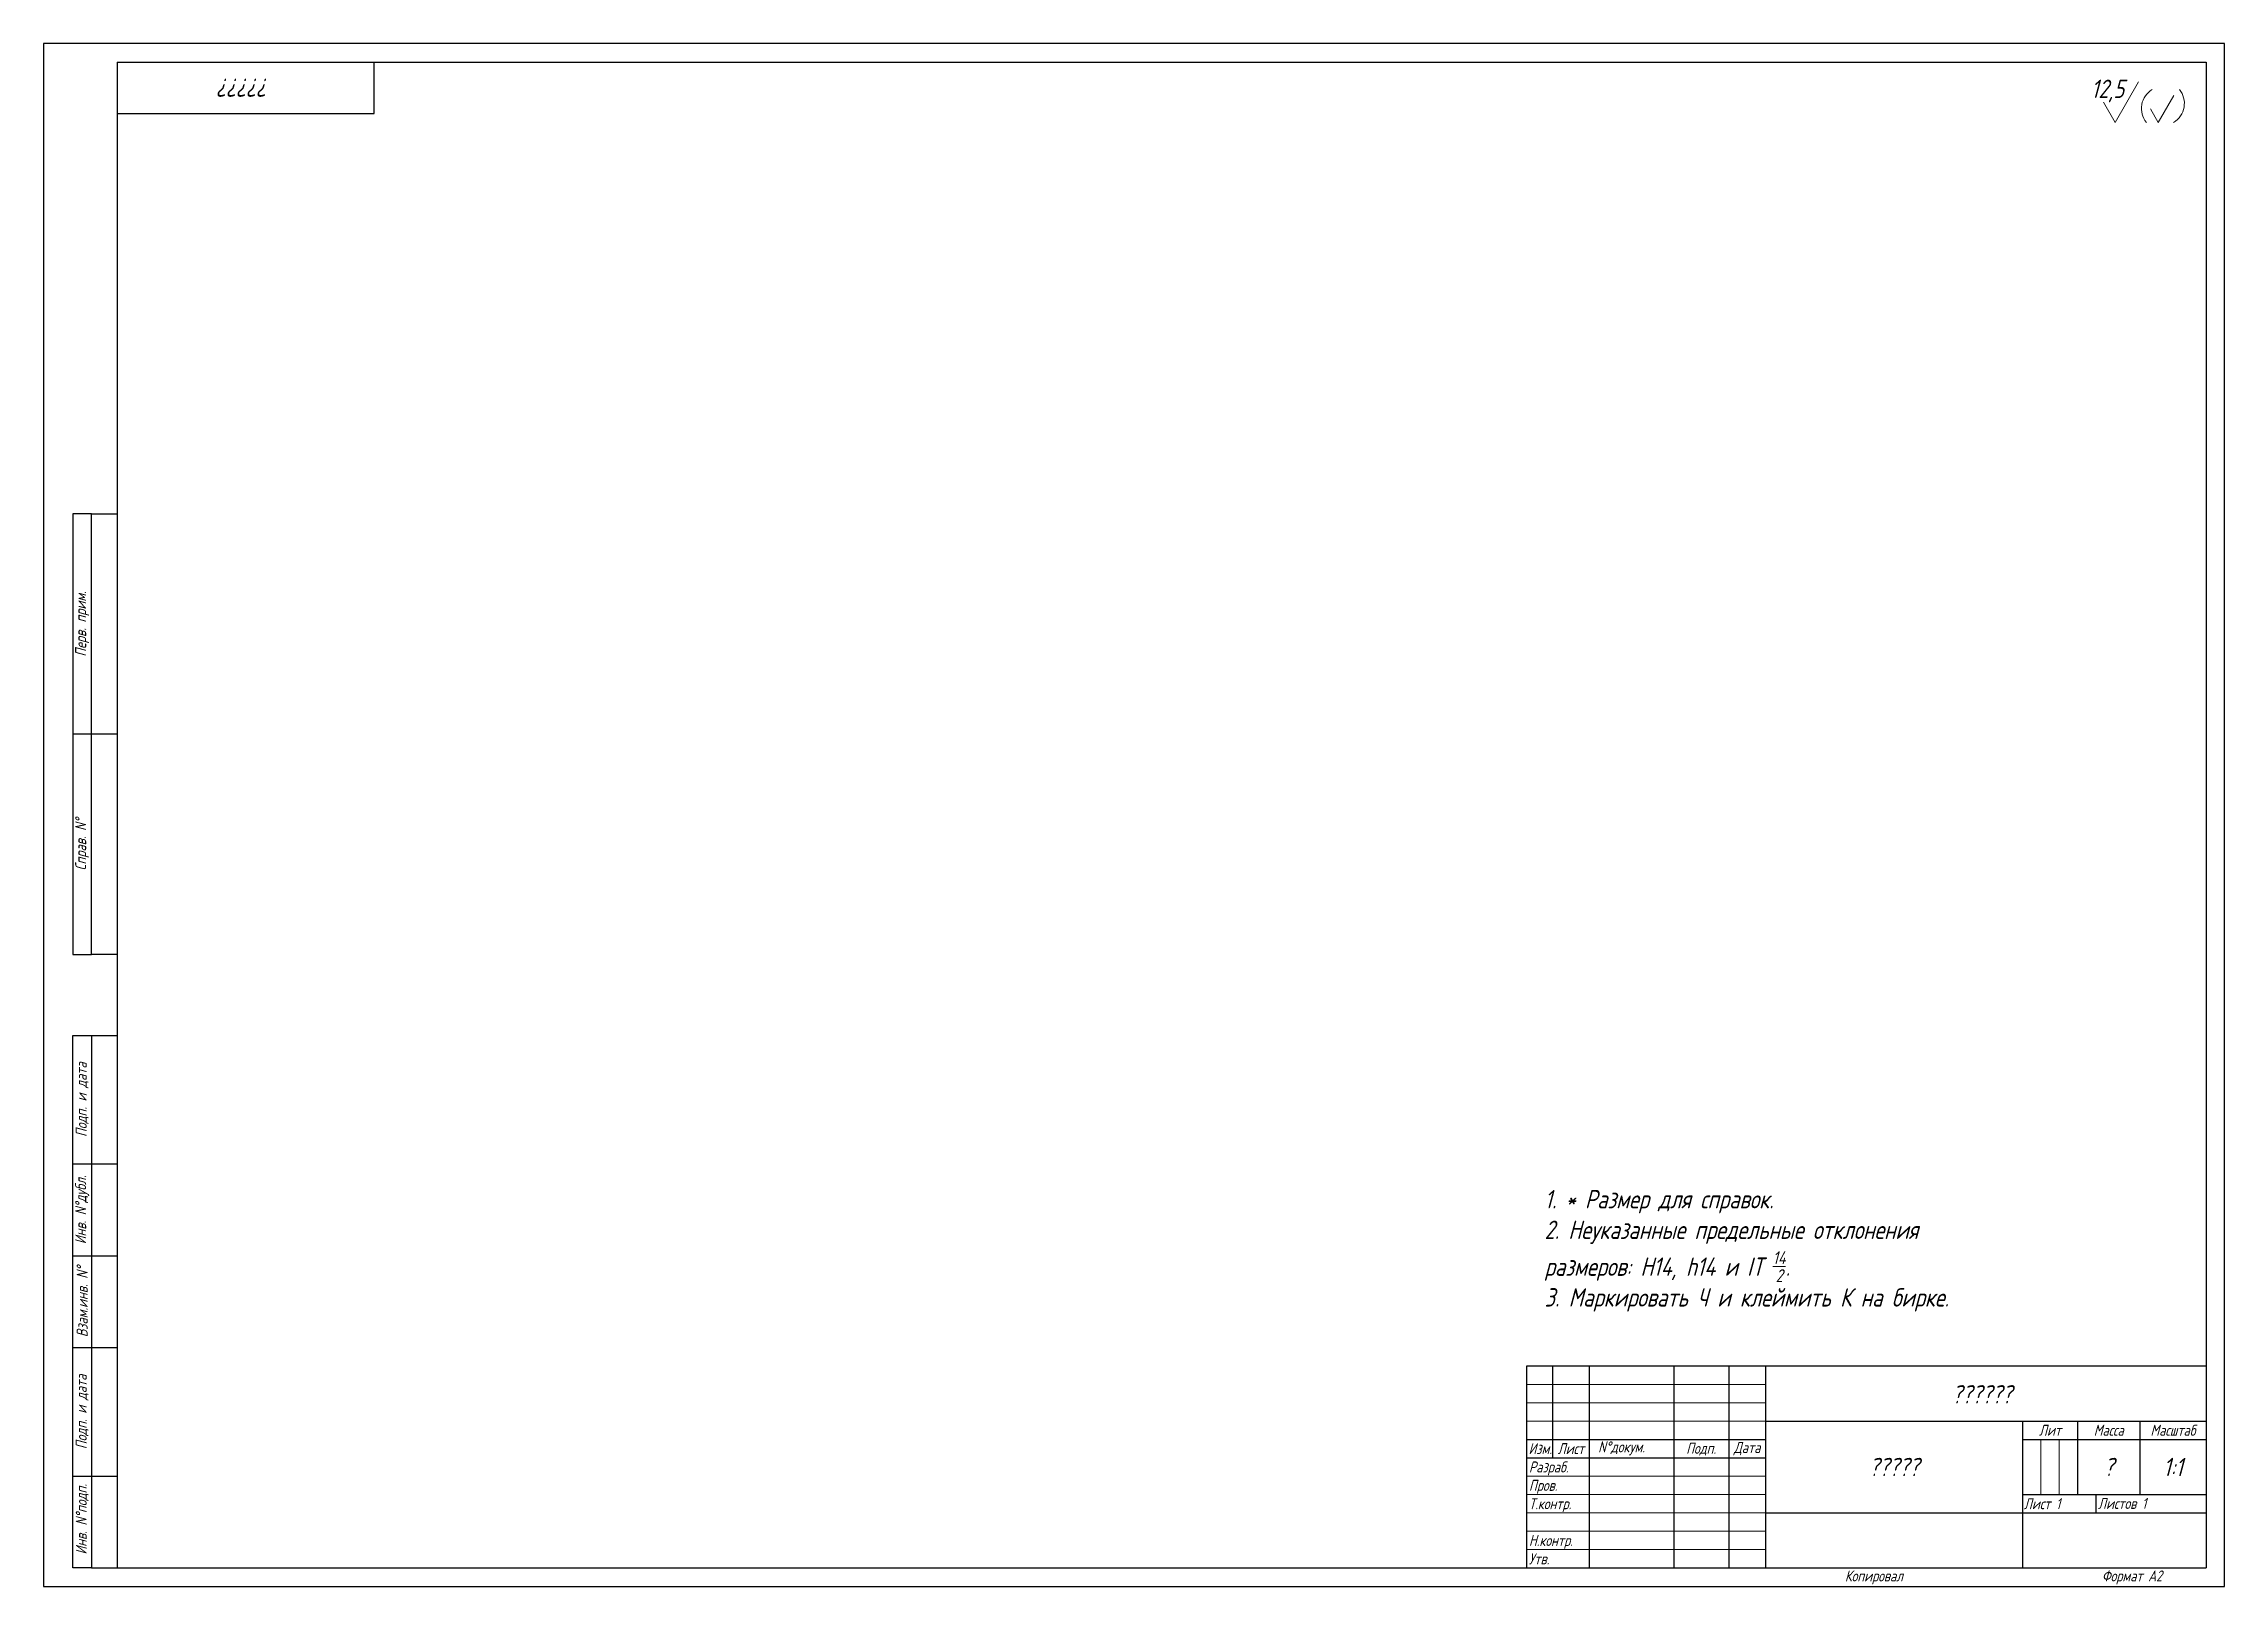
# Paper-space layout 'А2гор' of a CAD drawing. Extents: x 0 to 594, y 0 to 420.
import ezdxf

# ---------------------------------------------------------------- set-up
doc = ezdxf.new("R2010")
doc.units = 0
doc.header["$LTSCALE"] = 0.3
for name, color, linetype, lineweight in [('Format', 7, 'CONTINUOUS', 30), ('Text', 242, 'CONTINUOUS', 15), ('Tonk', 8, 'CONTINUOUS', 15)]:
    doc.layers.add(name, color=color, linetype=linetype, lineweight=lineweight)
doc.styles.get("Standard").update_dxf_attribs({"font": 'isocpeur.ttf', "width": 0.8, "oblique": 15})

psp = doc.layouts.new('А2гор')

# ---------------------------------------------------------------- linework, layer by layer
at = {"layer": 'Format'}
for p, q in [((594, 420), (0, 420)), ((0, 420), (0, 0)), ((594, 0), (594, 420)), ((20, 415), (589, 415)), ((20, 415), (20, 5)), ((90, 401), (90, 415)), ((589, 415), (589, 5)), ((20, 401), (90, 401)), ((8, 292), (8, 172)), ((13, 292), (8, 292)), ((13, 172), (13, 292)), ((13, 292), (20, 292)), ((20, 292), (20, 292)), ((20, 232), (8, 232)), ((8, 172), (13, 172)), ((20, 172), (13, 172)), ((8, 5), (8, 150)), ((8, 150), (13, 150)), ((13, 150), (13, 5)), ((13, 150), (20, 150)), ((8, 115), (20, 115)), ((8, 90), (20, 90)), ((8, 65), (20, 65)), ((404, 5), (404, 60)), ((404, 60), (589, 60)), ((411, 60), (411, 35)), ((421, 60), (421, 5)), ((444, 60), (444, 5)), ((459, 60), (459, 5)), ((469, 60), (469, 5)), ((469, 45), (589, 45)), ((539, 45), (539, 5)), ((554, 45), (554, 25)), ((571, 45), (571, 25)), ((404, 40), (469, 40)), ((539, 40), (589, 40)), ((8, 30), (20, 30)), ((404, 35), (469, 35)), ((539, 25), (589, 25)), ((559, 25), (559, 20)), ((469, 20), (589, 20)), ((0, 0), (594, 0)), ((13, 5), (8, 5)), ((13, 5), (20, 5)), ((20, 5), (589, 5))]:
    psp.add_line(p, q, dxfattribs=at)
at = {"layer": 'Text'}
for p, q in [((564.23, 398.55), (561.04, 404.07)), ((564.23, 398.55), (570.6, 409.6)), ((575.98, 398.55), (580.23, 405.91)), ((575.98, 398.55), (573.85, 402.23))]:
    psp.add_line(p, q, dxfattribs=at)
for centre, start, end in [((577.42, 402.35), 120.93274, 219.06726), ((577.09, 403.72), 300.93274, 39.06726)]:
    psp.add_arc(centre, 6.01, start, end, dxfattribs=at)
at = {"layer": 'Tonk'}
for p, q in [((404, 55), (469, 55)), ((404, 50), (469, 50)), ((404, 45), (469, 45)), ((544, 25), (544, 40)), ((549, 25), (549, 40)), ((404, 30), (469, 30)), ((404, 25), (469, 25)), ((404, 20), (469, 20)), ((404, 15), (469, 15)), ((404, 10), (469, 10))]:
    psp.add_line(p, q, dxfattribs=at)

# ---------------------------------------------------------------- texts
at = {"layer": 'Text', "attachment_point": 5}
for s, insert, char_height, width, rotation in [('?????', (55, 408), 5, 70, 180), ('Перв. прим.', (10.5, 262), 3, 60, 90), ('{\\fISOCPEUR|b0|i0|c204|p34;Справ}. N°', (10.5, 202), 3, 60, 90), ('Подп. и дата', (10.5, 132.5), 3, 35, 90), ('{\\fISOCPEUR|b0|i0|c204|p34;Инв}. N°{\\fISOCPEUR|b0|i0|c204|p34;дубл}.', (10.5, 102.5), 3, 25, 90), ('{\\fISOCPEUR|b0|i0|c204|p34;Взам}.{\\fISOCPEUR|b0|i0|c204|p34;инв}. N°', (10.5, 77.5), 3, 27.3602, 90), ('Подп. и дата', (10.5, 47.5), 3, 35, 90), ('{\\fISOCPEUR|b0|i0|c204|p34;Инв}. N°{\\fISOCPEUR|b0|i0|c204|p34;подп}.', (10.5, 18.25), 3, 26.6565, 90)]:
    psp.add_mtext(s, dxfattribs=dict(at, insert=insert, char_height=char_height, width=width, rotation=rotation))
at = {"layer": 'Text'}
for s, insert, char_height, width, attachment_point in [('12,5', (557.68, 410.2), 5, 8.7089, 1), ('\\A1;1. * {\\fISOCPEUR|b0|i0|c204|p34;Размер} {\\fISOCPEUR|b0|i0|c204|p34;для} {\\fISOCPEUR|b0|i0|c204|p34;справок}.\\P2. {\\fISOCPEUR|b0|i0|c204|p34;Неуказанные} {\\fISOCPEUR|b0|i0|c204|p34;предельные} {\\fISOCPEUR|b0|i0|c204|p34;отклонения} \\P{\\fISOCPEUR|b0|i0|c204|p34;размеров}: H14, h14 {\\fISOCPEUR|b0|i0|c204|p34;и} IT {\\H0.7x;\\S14/2;}.\\P3. {\\fISOCPEUR|b0|i0|c204|p34;Маркировать} {\\fISOCPEUR|b0|i0|c204|p34;Ч} {\\fISOCPEUR|b0|i0|c204|p34;и} {\\fISOCPEUR|b0|i0|c204|p34;клеймить} {\\fISOCPEUR|b0|i0|c204|p34;К} {\\fISOCPEUR|b0|i0|c204|p34;на} {\\fISOCPEUR|b0|i0|c204|p34;бирке}.', (408.83, 107.91), 5, 180.461, 1), ('??????', (527.93, 52.29), 5, 120, 5), ('Лит', (546.5, 42.5), 3, 15, 5), ('Масса', (562.5, 42.5), 3, 17, 5), ('Масштаб', (580, 42.5), 3, 18, 5), ('Изм.', (407.65, 37.5), 3, 7, 5), ('Лист', (416, 37.5), 3, 10, 5), ('N°{\\fISOCPEUR|b0|i0|c204|p34;докум}.', (423.43, 39.48), 3, 22.4183, 1), ('Подп.', (451.47, 37.35), 3, 15, 5), ('{\\fISOCPEUR|b0|i0|c204|p34;Дата}', (464, 37.5), 3, 10, 5), ('Разраб.', (404.58, 34), 3, 17, 1), ('?????', (504, 32.5), 5, 70, 5), ('?', (562.5, 32.5), 5, 17, 5), ('1:1', (580, 32.5), 5, 18, 5), ('Пров.', (404.58, 29), 3, 17, 1), ('{\\fISOCPEUR|b0|i0|c204|p34;Т}.{\\fISOCPEUR|b0|i0|c204|p34;контр}.', (404.58, 24), 3, 17, 1), ('{\\fISOCPEUR|b0|i0|c204|p34;Лист} 1', (539.38, 22.5), 3, 20, 4), ('{\\fISOCPEUR|b0|i0|c204|p34;Листов} 1', (559.58, 24.08), 3, 30, 1), ('{\\fISOCPEUR|b0|i0|c204|p34;Н}.{\\fISOCPEUR|b0|i0|c204|p34;контр}.', (404.58, 14), 3, 19.4235, 1), ('Утв.', (404.58, 9), 3, 17, 1), ('Копировал', (490.64, 4.34), 3, 70.0934, 1), ('{\\fISOCPEUR|b0|i0|c204|p34;Формат А2}', (560.64, 4.34), 3, 50.1158, 1)]:
    psp.add_mtext(s, dxfattribs=dict(at, insert=insert, char_height=char_height, width=width, attachment_point=attachment_point))

doc.saveas('drawing.dxf')
